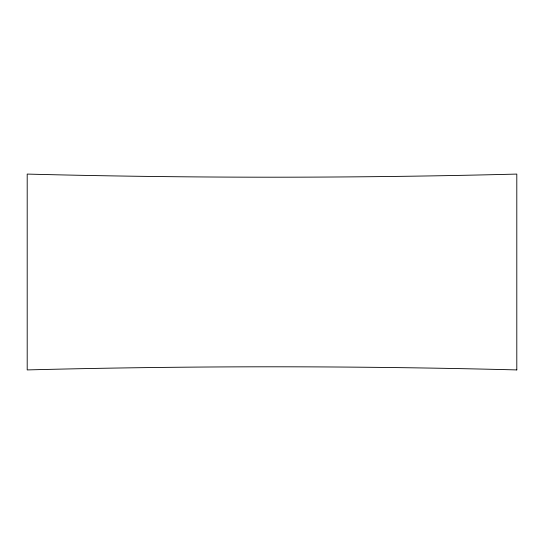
<?xml version="1.0" encoding="UTF-8"?>
<svg xmlns="http://www.w3.org/2000/svg" width="544" height="544" viewBox="0 0 544 544"><rect width="100%" height="100%" fill="white"/><g stroke="black" fill="none" stroke-linecap="round" stroke-linejoin="round"><path stroke-width="0.82" d="M516.8 369.92L516.8 174.08A864.484 76.174 0 0 1 27.2 174.08L27.2 369.92A864.484 76.174 0 0 1 516.8 369.92"/></g></svg>
